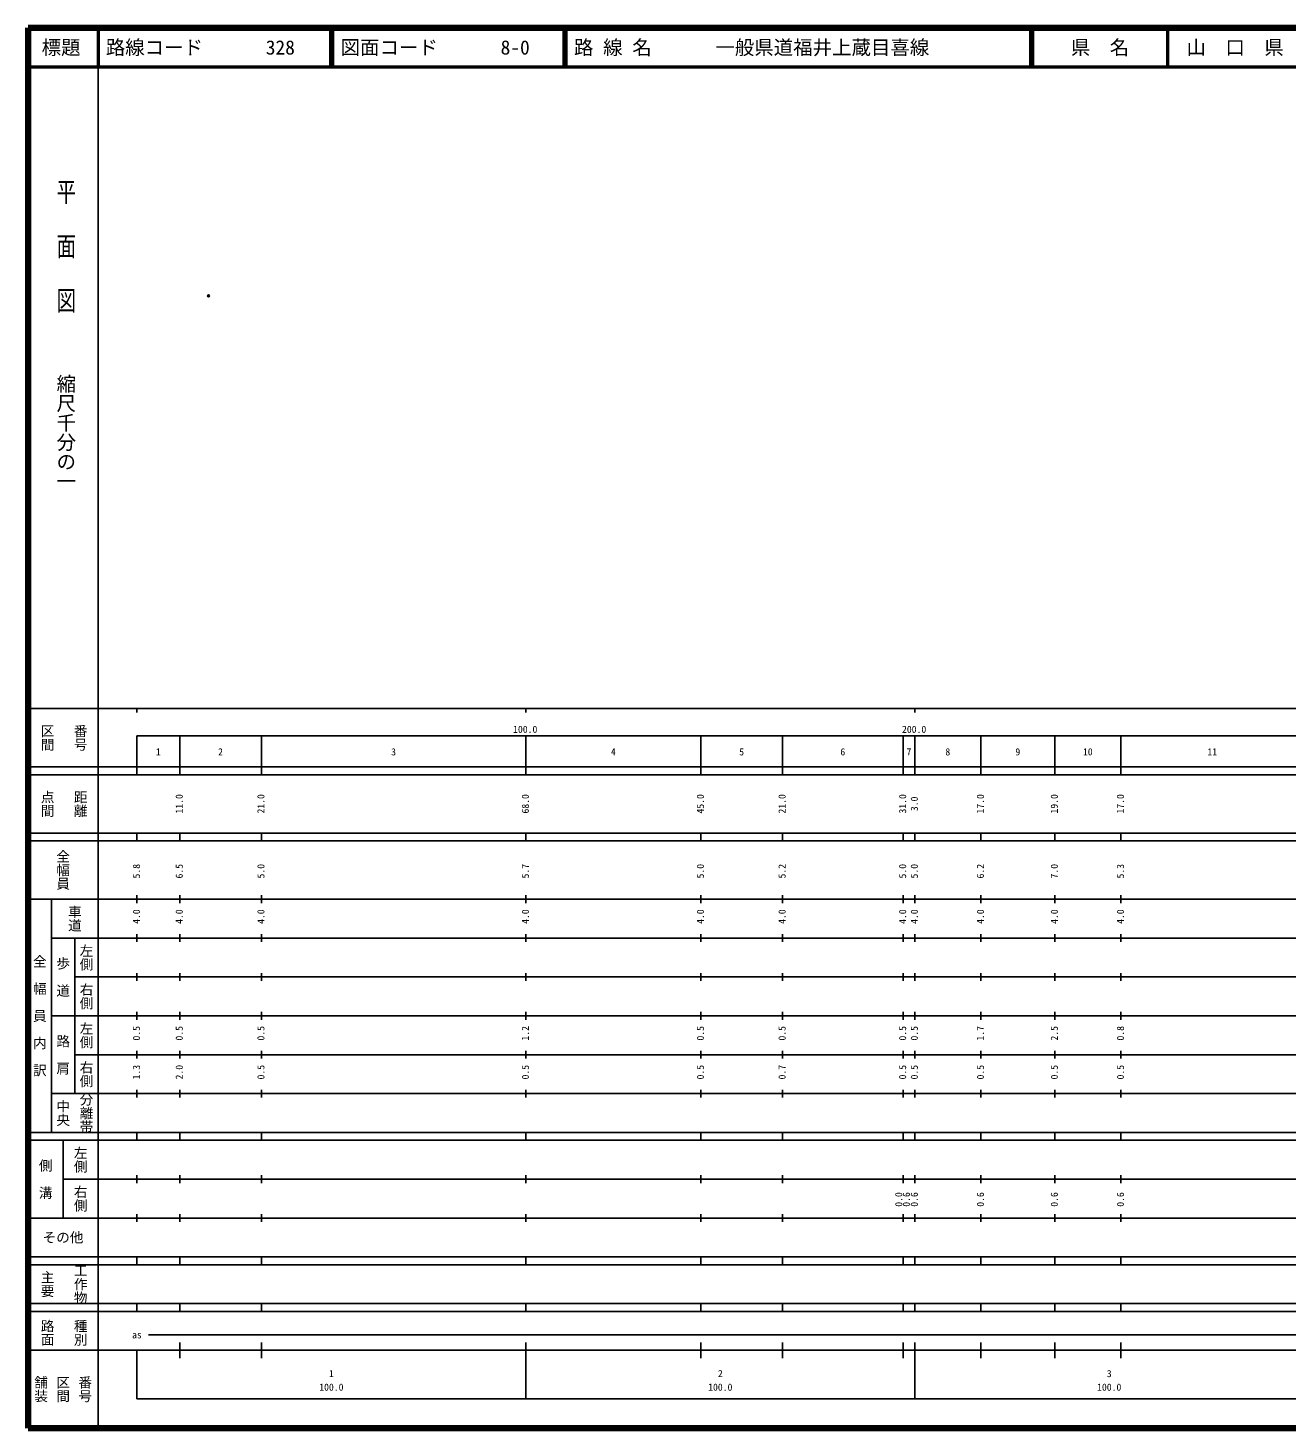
# Model space of a CAD drawing. Units: millimetres on the paper. Extents: x 40 to 680, y 20 to 380.
# Drawn here: x 40 to 363.7, y 20 to 380 of the extents above; entities that cross this region are included whole.
import ezdxf
from ezdxf.enums import TextEntityAlignment as Align

# ---------------------------------------------------------------- set-up
doc = ezdxf.new("R2010")
doc.units = ezdxf.units.MM
doc.header["$PDMODE"] = 32
doc.header["$PDSIZE"] = 0.5
doc.layers.add('M-OTRS', color=6, linetype='Continuous')
doc.layers.add('M-TTL-TXT', color=7, linetype='Continuous')
for name, color, linetype, lineweight in [('M-TTL', 2, 'Continuous', 140), ('M-TTL-BAND', 7, 'Continuous', 25), ('M-TTL-LINE', 7, 'Continuous', 50)]:
    doc.layers.add(name, color=color, linetype=linetype, lineweight=lineweight)
doc.styles.add('@ＭＳ ゴシック', font='')
doc.styles.add('ＭＳ ゴシック', font='')
doc.styles.get('@ＭＳ ゴシック').set_extended_font_data('@MS Gothic')
doc.styles.get('ＭＳ ゴシック').set_extended_font_data('MS Gothic')

msp = doc.modelspace()

# ---------------------------------------------------------------- linework, layer by layer
at = {"layer": 'M-OTRS'}
msp.add_point((86.421, 311.113), dxfattribs=at)
at = {"layer": 'M-TTL'}
for p, q in [((40, 380), (40, 20)), ((680, 380), (40, 380)), ((40, 20), (680, 20))]:
    msp.add_line(p, q, dxfattribs=at)
at = {"layer": 'M-TTL-BAND'}
for p, q in [((58, 370), (58, 20)), ((40, 205), (579, 205)), ((68, 205), (68, 204)), ((168, 205), (168, 204)), ((268, 205), (268, 204)), ((68, 198), (579, 198)), ((68, 198), (68, 188)), ((79, 188), (79, 198)), ((100, 188), (100, 198)), ((168, 188), (168, 198)), ((213, 188), (213, 198)), ((234, 188), (234, 198)), ((265, 188), (265, 198)), ((268, 188), (268, 198)), ((285, 188), (285, 198)), ((304, 188), (304, 198)), ((321, 188), (321, 198)), ((40, 190), (579, 190)), ((40, 188), (579, 188)), ((40, 173), (579, 173)), ((68, 171), (68, 173)), ((79, 171), (79, 173)), ((100, 171), (100, 173)), ((168, 171), (168, 173)), ((213, 171), (213, 173)), ((234, 171), (234, 173)), ((265, 171), (265, 173)), ((268, 171), (268, 173)), ((285, 171), (285, 173)), ((304, 171), (304, 173)), ((321, 171), (321, 173)), ((40, 171), (579, 171)), ((40, 156), (579, 156)), ((46, 96), (46, 156)), ((68, 155), (68, 157)), ((79, 155), (79, 157)), ((100, 155), (100, 157)), ((168, 155), (168, 157)), ((213, 155), (213, 157)), ((234, 155), (234, 157)), ((265, 155), (265, 157)), ((268, 155), (268, 157)), ((285, 155), (285, 157)), ((304, 155), (304, 157)), ((321, 155), (321, 157)), ((46, 146), (579, 146)), ((52, 146), (52, 106)), ((68, 145), (68, 147)), ((79, 145), (79, 147)), ((100, 145), (100, 147)), ((168, 145), (168, 147)), ((213, 145), (213, 147)), ((234, 145), (234, 147)), ((265, 145), (265, 147)), ((268, 145), (268, 147)), ((285, 145), (285, 147)), ((304, 145), (304, 147)), ((321, 145), (321, 147)), ((68, 135), (68, 137)), ((79, 135), (79, 137)), ((100, 135), (100, 137)), ((168, 135), (168, 137)), ((213, 135), (213, 137)), ((234, 135), (234, 137)), ((265, 135), (265, 137)), ((268, 135), (268, 137)), ((285, 135), (285, 137)), ((304, 135), (304, 137)), ((321, 135), (321, 137)), ((52, 136), (579, 136)), ((46, 126), (579, 126)), ((68, 125), (68, 127)), ((79, 125), (79, 127)), ((100, 125), (100, 127)), ((168, 125), (168, 127)), ((213, 125), (213, 127)), ((234, 125), (234, 127)), ((265, 125), (265, 127)), ((268, 125), (268, 127)), ((285, 125), (285, 127)), ((304, 125), (304, 127)), ((321, 125), (321, 127)), ((52, 116), (579, 116)), ((68, 115), (68, 117)), ((79, 115), (79, 117)), ((100, 115), (100, 117)), ((168, 115), (168, 117)), ((213, 115), (213, 117)), ((234, 115), (234, 117)), ((265, 115), (265, 117)), ((268, 115), (268, 117)), ((285, 115), (285, 117)), ((304, 115), (304, 117)), ((321, 115), (321, 117)), ((46, 106), (579, 106)), ((68, 105), (68, 107)), ((79, 105), (79, 107)), ((100, 105), (100, 107)), ((168, 105), (168, 107)), ((213, 105), (213, 107)), ((234, 105), (234, 107)), ((265, 105), (265, 107)), ((268, 105), (268, 107)), ((285, 105), (285, 107)), ((304, 105), (304, 107)), ((321, 105), (321, 107)), ((40, 96), (579, 96)), ((40, 94), (579, 94)), ((49, 94), (49, 74)), ((68, 94), (68, 96)), ((79, 94), (79, 96)), ((100, 94), (100, 96)), ((168, 94), (168, 96)), ((213, 94), (213, 96)), ((234, 94), (234, 96)), ((265, 94), (265, 96)), ((268, 94), (268, 96)), ((285, 94), (285, 96)), ((304, 94), (304, 96)), ((321, 94), (321, 96)), ((49, 84), (579, 84)), ((68, 83), (68, 85)), ((79, 83), (79, 85)), ((100, 83), (100, 85)), ((168, 83), (168, 85)), ((213, 83), (213, 85)), ((234, 83), (234, 85)), ((265, 83), (265, 85)), ((268, 83), (268, 85)), ((285, 83), (285, 85)), ((304, 83), (304, 85)), ((321, 83), (321, 85)), ((40, 74), (579, 74)), ((68, 73), (68, 75)), ((79, 73), (79, 75)), ((100, 73), (100, 75)), ((168, 73), (168, 75)), ((213, 73), (213, 75)), ((234, 73), (234, 75)), ((265, 73), (265, 75)), ((268, 73), (268, 75)), ((285, 73), (285, 75)), ((304, 73), (304, 75)), ((321, 73), (321, 75)), ((40, 64), (579, 64)), ((40, 62), (579, 62)), ((68, 62), (68, 64)), ((79, 62), (79, 64)), ((100, 62), (100, 64)), ((168, 62), (168, 64)), ((213, 62), (213, 64)), ((234, 62), (234, 64)), ((265, 62), (265, 64)), ((268, 62), (268, 64)), ((285, 62), (285, 64)), ((304, 62), (304, 64)), ((321, 62), (321, 64)), ((40, 52), (579, 52)), ((68, 50), (68, 52)), ((79, 50), (79, 52)), ((100, 50), (100, 52)), ((168, 50), (168, 52)), ((213, 50), (213, 52)), ((234, 50), (234, 52)), ((265, 50), (265, 52)), ((268, 50), (268, 52)), ((285, 50), (285, 52)), ((304, 50), (304, 52)), ((321, 50), (321, 52)), ((40, 50), (579, 50)), ((71, 44), (565, 44)), ((40, 40), (579, 40)), ((68, 40), (68, 27.5)), ((79, 38), (79, 42)), ((100, 38), (100, 42)), ((168, 27.5), (168, 42)), ((213, 38), (213, 42)), ((234, 38), (234, 42)), ((265, 38), (265, 42)), ((268, 27.5), (268, 42)), ((285, 38), (285, 42)), ((304, 38), (304, 42)), ((321, 38), (321, 42)), ((68, 27.5), (579, 27.5))]:
    msp.add_line(p, q, dxfattribs=at)
at = {"layer": 'M-TTL-LINE'}
for p, q in [((58, 380), (58, 370)), ((117.75, 380), (117.75, 370)), ((118.25, 380), (118.25, 370)), ((177.75, 380), (177.75, 370)), ((178.25, 380), (178.25, 370)), ((297.75, 380), (297.75, 370)), ((298.25, 380), (298.25, 370)), ((333, 380), (333, 370)), ((40, 370), (680, 370))]:
    msp.add_line(p, q, dxfattribs=at)

# ---------------------------------------------------------------- texts
at = {"layer": 'M-TTL-BAND', "style": '@ＭＳ ゴシック', "width": 1.4}
msp.add_text('平  面  図', height=3.666, rotation=270, dxfattribs=at).set_placement((49.777, 306.475), align=Align.MIDDLE_RIGHT)
at = {"layer": 'M-TTL-BAND', "style": '@ＭＳ ゴシック'}
msp.add_text('縮尺千分の一', height=3.666, rotation=270, dxfattribs=at).set_placement((49.777, 261.03), align=Align.MIDDLE_RIGHT)
for s, p in [('区間', (45, 197.5)), ('番号', (53.5, 197.5)), ('点間', (45, 180.5)), ('距離', (53.5, 180.5)), ('全幅員', (49, 163.5)), ('車道', (52, 151)), ('左側', (55, 141)), ('全\u3000幅\u3000員\u3000内\u3000訳', (43, 126)), ('歩\u3000道', (49, 136)), ('右側', (55, 131)), ('左側', (55, 121)), ('路\u3000肩', (49, 116)), ('右側', (55, 111)), ('分離帯', (55, 101)), ('中央', (49, 101)), ('左側', (53.5, 89)), ('側\u3000溝', (44.5, 84)), ('右側', (53.5, 79)), ('工作物', (53.5, 57)), ('主要', (45, 57)), ('路面', (45, 44.5)), ('種別', (53.5, 44.5)), ('舗装', (43.333, 30)), ('区間', (49, 30)), ('番号', (54.667, 30))]:
    msp.add_text(s, height=2.566, rotation=270, dxfattribs=at).set_placement(p, align=Align.MIDDLE_CENTER)
at = {"layer": 'M-TTL-BAND', "style": 'ＭＳ ゴシック'}
for s, p in [('100.0', (167.844, 198.195)), ('200.0', (267.844, 198.195)), ('1', (73.5, 192.405)), ('2', (89.5, 192.405)), ('3', (134, 192.405)), ('4', (190.5, 192.405)), ('5', (223.5, 192.405)), ('6', (249.5, 192.405)), ('7', (266.5, 192.405)), ('8', (276.5, 192.405)), ('9', (294.5, 192.405)), ('10', (312.5, 192.405)), ('11', (344.5, 192.405)), ('as', (68, 42.5)), ('1', (118, 32.523)), ('2', (218, 32.523)), ('3', (318, 32.523)), ('100.0', (118, 29.033)), ('100.0', (218, 29.033)), ('100.0', (318, 29.033))]:
    msp.add_text(s, height=1.833, dxfattribs=at).set_placement(p, align=Align.BOTTOM_CENTER)
for s, p in [('11.0', (80.34, 180.5)), ('21.0', (101.34, 180.5)), ('68.0', (169.34, 180.5)), ('45.0', (214.34, 180.5)), ('21.0', (235.34, 180.5)), ('31.0', (266.34, 180.5)), ('3.0', (269.34, 180.5)), ('17.0', (286.34, 180.5)), ('19.0', (305.34, 180.5)), ('17.0', (322.34, 180.5)), ('5.8', (69.34, 163.174)), ('6.5', (80.34, 163.174)), ('5.0', (101.34, 163.174)), ('5.7', (169.34, 163.174)), ('5.0', (214.34, 163.174)), ('5.2', (235.34, 163.174)), ('5.0', (266.34, 163.174)), ('5.0', (269.34, 163.174)), ('6.2', (286.34, 163.174)), ('7.0', (305.34, 163.174)), ('5.3', (322.34, 163.174)), ('4.0', (69.34, 151.5)), ('4.0', (80.34, 151.5)), ('4.0', (101.34, 151.5)), ('4.0', (169.34, 151.5)), ('4.0', (214.34, 151.5)), ('4.0', (235.34, 151.5)), ('4.0', (266.34, 151.5)), ('4.0', (269.34, 151.5)), ('4.0', (286.34, 151.5)), ('4.0', (305.34, 151.5)), ('4.0', (322.34, 151.5)), ('0.5', (69.34, 121.5)), ('0.5', (80.34, 121.5)), ('0.5', (101.34, 121.5)), ('1.2', (169.34, 121.5)), ('0.5', (214.34, 121.5)), ('0.5', (235.34, 121.5)), ('0.5', (266.34, 121.5)), ('0.5', (269.34, 121.5)), ('1.7', (286.34, 121.5)), ('2.5', (305.34, 121.5)), ('0.8', (322.34, 121.5)), ('1.3', (69.34, 111.5)), ('2.0', (80.34, 111.5)), ('0.5', (101.34, 111.5)), ('0.5', (169.34, 111.5)), ('0.5', (214.34, 111.5)), ('0.7', (235.34, 111.5)), ('0.5', (266.34, 111.5)), ('0.5', (269.34, 111.5)), ('0.5', (286.34, 111.5)), ('0.5', (305.34, 111.5)), ('0.5', (322.34, 111.5)), ('0.0', (265.34, 78.764)), ('0.6', (267.299, 78.764)), ('0.6', (269.34, 78.764)), ('0.6', (286.34, 78.764)), ('0.6', (305.34, 78.764)), ('0.6', (322.34, 78.764))]:
    msp.add_text(s, height=1.833, rotation=90, dxfattribs=at).set_placement(p, align=Align.BOTTOM_CENTER)
msp.add_text('その他', height=2.566, dxfattribs=at).set_placement((49, 69), align=Align.MIDDLE_CENTER)
at = {"layer": 'M-TTL-TXT', "style": 'ＭＳ ゴシック'}
for s, p in [('標題', (48.5, 375)), ('県\u3000名', (315.625, 375)), ('山\u3000口\u3000県', (350.375, 375))]:
    msp.add_text(s, height=3.666, dxfattribs=at).set_placement(p, align=Align.MIDDLE_CENTER)
for s, p in [('路線コード', (60, 375)), ('328', (101.142, 375)), ('図面コード', (120.38, 375)), ('8-0', (161.521, 375)), ('路 線 名', (180.38, 375)), ('一般県道福井上蔵目喜線', (216.734, 375))]:
    msp.add_text(s, height=3.666, dxfattribs=at).set_placement(p, align=Align.MIDDLE_LEFT)

doc.saveas('drawing.dxf')
